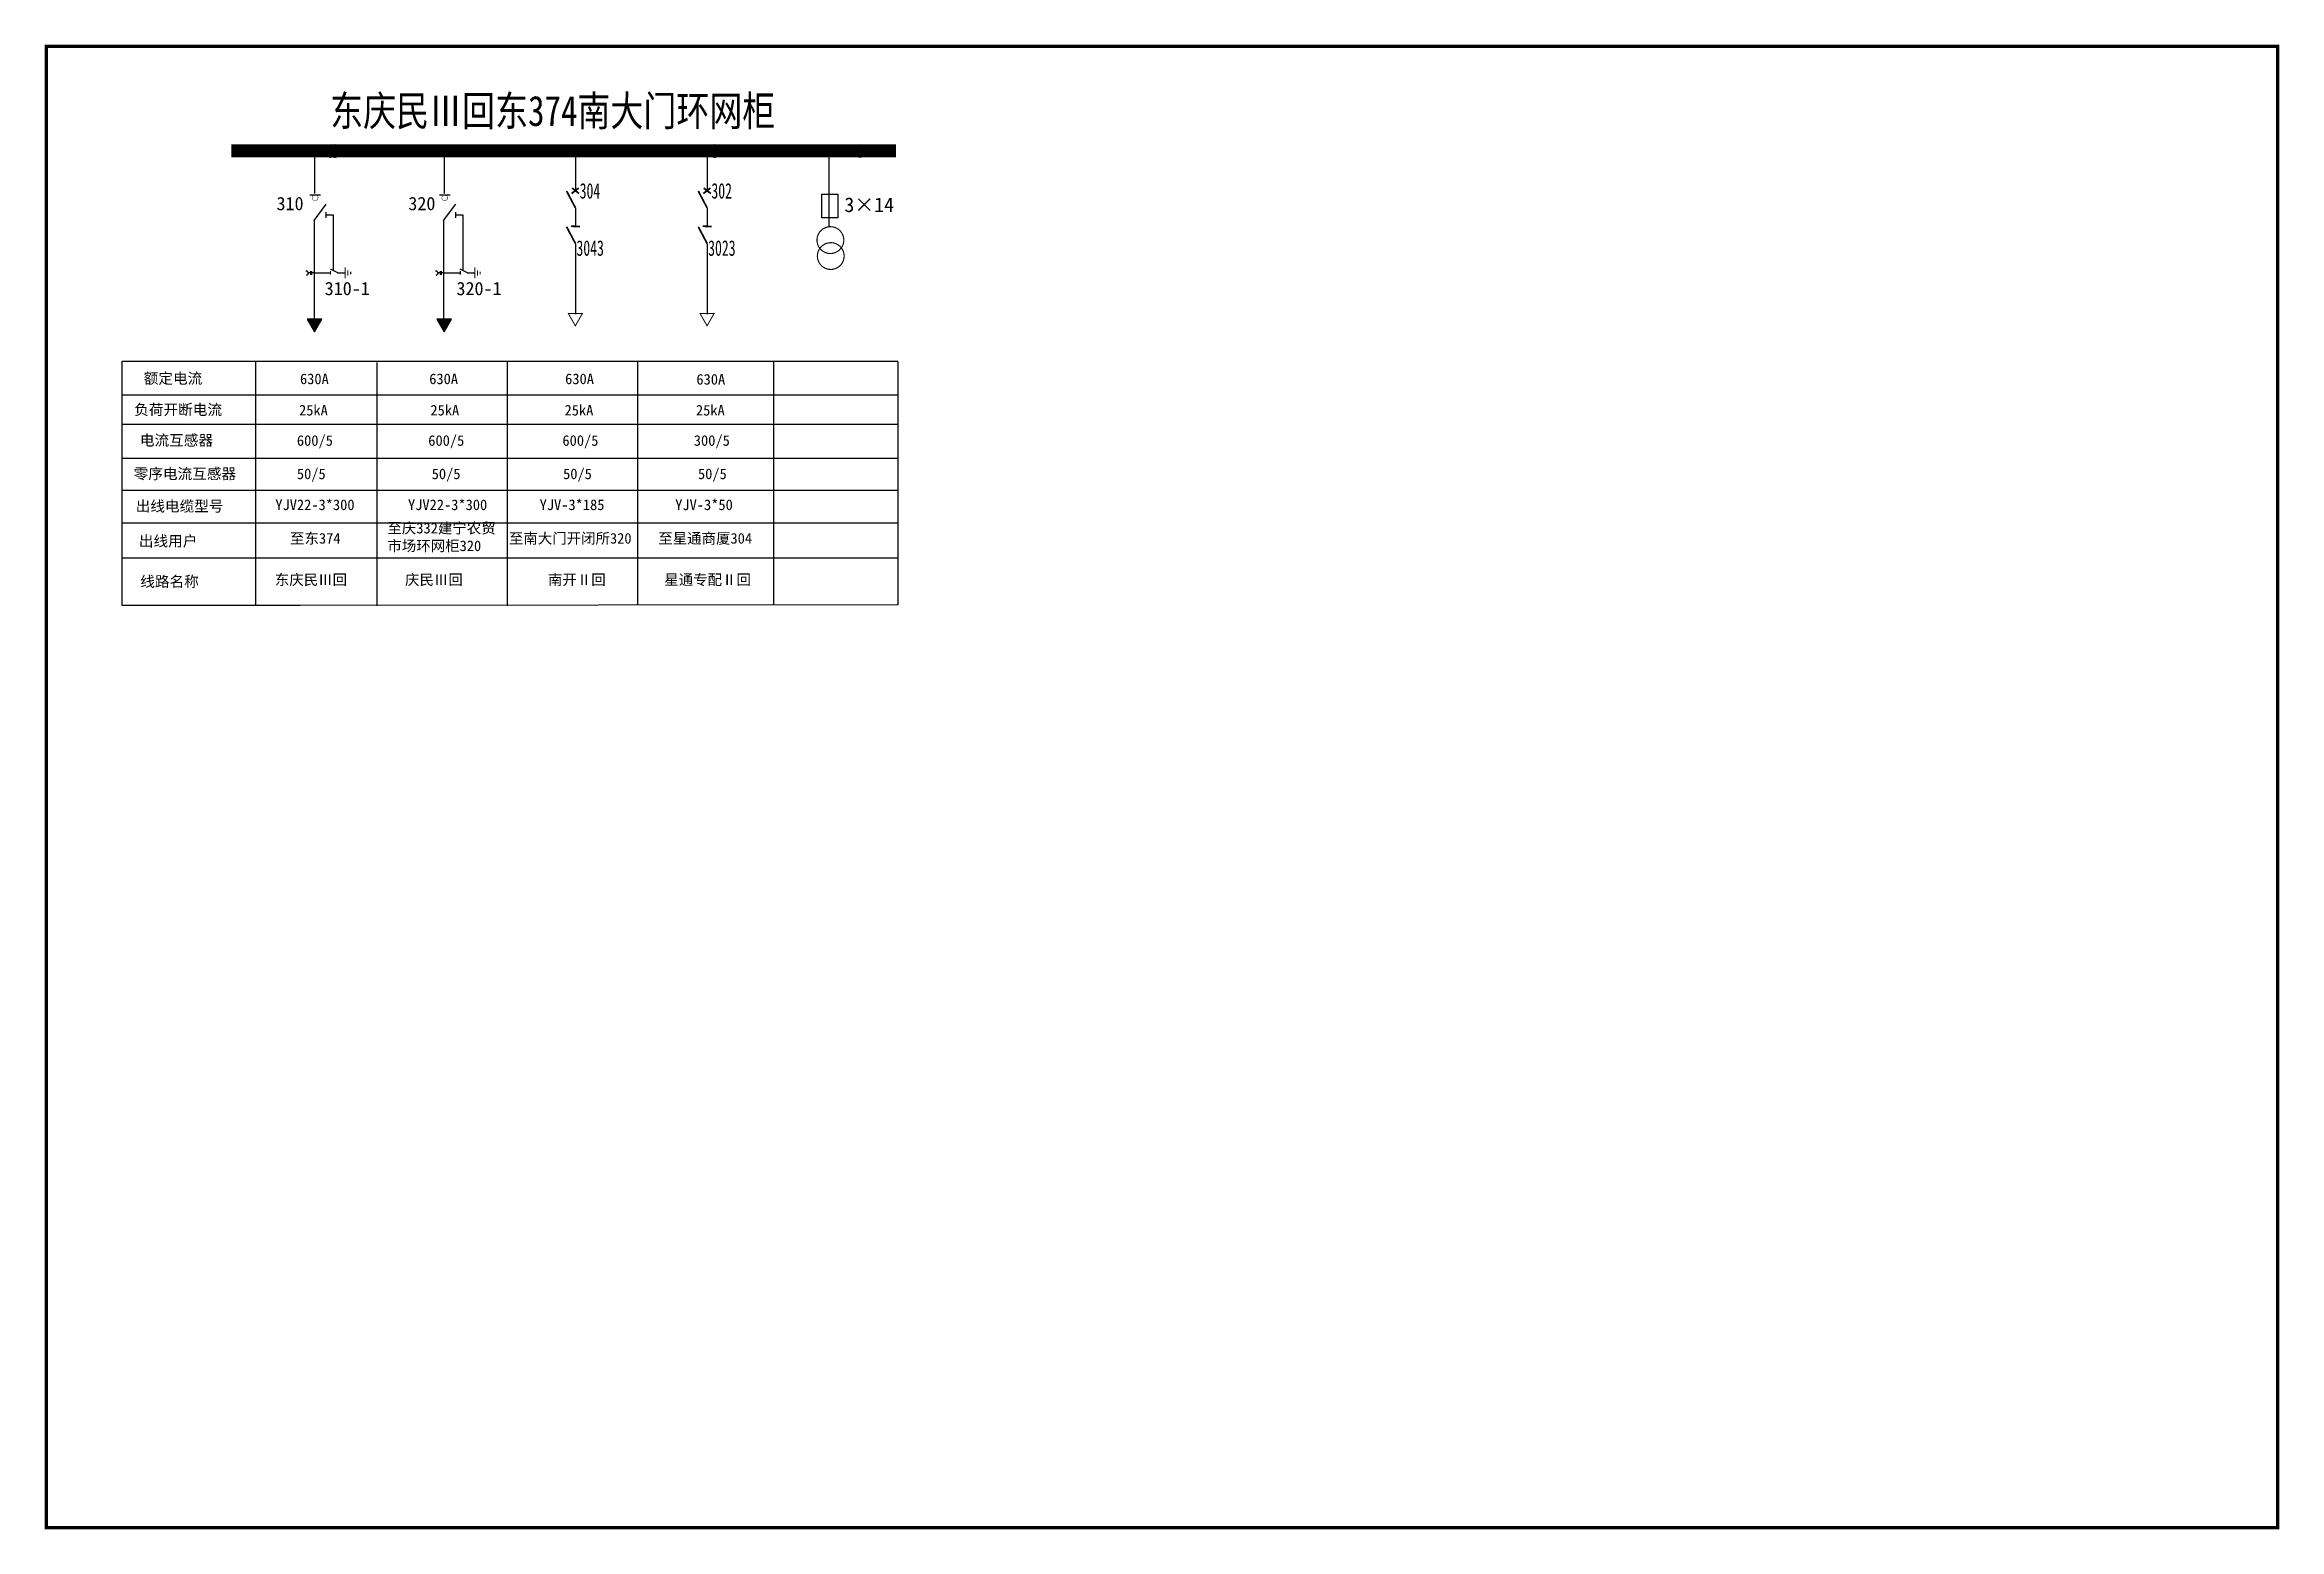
# Model space of a CAD drawing. Extents: x 0 to 346, y -241 to -11.
import ezdxf

# ---------------------------------------------------------------- set-up
doc = ezdxf.new("R2010")
doc.units = 0
doc.header["$LTSCALE"] = 0.774411
doc.layers.get('0').update_dxf_attribs({"linetype": 'CONTINUOUS'})
doc.layers.add('1', color=7, linetype='CONTINUOUS')
doc.layers.add('2', color=7, linetype='CONTINUOUS')
doc.styles.add('HZ', font='')
doc.styles.add('ST', font='', dxfattribs={"width": 0.8})
doc.styles.get("Standard").update_dxf_attribs({"font": '', "height": 2.5})
doc.styles.add('宋体', font='')
doc.styles.get('HZ').set_extended_font_data('SimSun')
doc.styles.get('ST').set_extended_font_data('SimSun')
doc.styles.get('Standard').set_extended_font_data('SimSun')
doc.styles.get('宋体').set_extended_font_data('SimSun')

# ---------------------------------------------------------------- blocks, each defined once
blk = doc.blocks.new('JD')
for points in [[(-2, 0.2), (-2, -0.2), (2, 0.2), (2, -0.2)], [(1, -1.2), (1, -0.8), (-1, -1.2), (-1, -0.8)], [(-0.5, -1.8), (-0.5, -2.2), (0.5, -1.8), (0.5, -2.2)]]:
    blk.add_trace(points)

msp = doc.modelspace()

# ---------------------------------------------------------------- hatches: boundary and pattern name
for points in [[(41.42, -55.76), (42.55, -53.8), (40.29, -53.8)], [(61.5, -55.76), (62.63, -53.8), (60.37, -53.8)]]:
    msp.add_hatch(color=7).paths.add_polyline_path(points)

# ---------------------------------------------------------------- linework, layer by layer
at = {"color": 7}
for p, q in [((41.46, -34.39), (41.46, -28.8)), ((61.53, -34.39), (61.53, -28.8))]:
    msp.add_line(p, q, dxfattribs=at)
for p, q in [((81.81, -28.78), (81.81, -34.04)), ((102.2, -28.78), (102.2, -34.04)), ((40.71, -34.58), (42.34, -34.58)), ((60.78, -34.58), (62.42, -34.58)), ((43.2, -37.27), (43.2, -38.12)), ((43.22, -37.7), (44.3, -37.7)), ((44.3, -37.7), (44.3, -46.27)), ((63.27, -37.27), (63.27, -38.12)), ((63.29, -37.7), (64.38, -37.7)), ((64.38, -37.7), (64.38, -46.27)), ((81.81, -36.58), (81.81, -39.47)), ((102.2, -36.58), (102.2, -39.47)), ((81.81, -42.1), (81.81, -53.05)), ((102.2, -42.1), (102.2, -53.05)), ((41.42, -46.66), (43.91, -46.66)), ((45.01, -46.64), (46.15, -46.64)), ((61.5, -46.66), (63.99, -46.66)), ((65.08, -46.64), (66.23, -46.64))]:
    msp.add_line(p, q)
at = {"color": 0}
for p, q in [((121.03, -28.22), (121.03, -39.55)), ((41.35, -38.54), (41.35, -54.14)), ((61.42, -38.54), (61.42, -54.14)), ((32.29, -60.31), (32.29, -98.12)), ((51.09, -60.52), (51.09, -98.17)), ((11.65, -65.51), (26.67, -65.51)), ((26.6, -65.51), (39.28, -65.51)), ((36.78, -65.51), (131.74, -65.51)), ((11.65, -70.07), (26.61, -70.07)), ((26.54, -70.07), (39.22, -70.07)), ((39, -70.07), (131.74, -70.07)), ((11.65, -80.29), (26.5, -80.29)), ((26.43, -80.29), (39.11, -80.29)), ((38.89, -80.29), (131.74, -80.29))]:
    msp.add_line(p, q, dxfattribs=at)
at = {"linetype": 'Continuous', "const_width": 0.5}
msp.add_lwpolyline([(-0.1, -11.6), (345.37, -11.6), (345.37, -240.84), (-0.1, -240.84)], close=True, dxfattribs=at)
for points, const_width in [([(28.57, -27.77), (131.47, -27.77)], 2), ([(40.71, -34.58), (42.34, -34.58)], 0.139), ([(60.78, -34.58), (62.42, -34.58)], 0.139), ([(81.81, -36.58), (80.45, -33.99)], 0.273), ([(82.33, -33.53), (81.23, -34.39)], 0.273), ([(81.3, -33.53), (82.39, -34.39)], 0.273), ([(102.2, -36.58), (100.84, -33.99)], 0.273), ([(102.72, -33.53), (101.62, -34.39)], 0.273), ([(101.69, -33.53), (102.78, -34.39)], 0.273), ([(81.81, -42.1), (80.45, -39.52)], 0.273), ([(82.51, -39.49), (81.12, -39.44)], 0.273), ([(102.2, -42.1), (100.84, -39.52)], 0.273), ([(102.9, -39.49), (101.51, -39.44)], 0.273), ([(43.87, -46.05), (45.08, -46.66)], 0.182), ([(43.91, -46.38), (43.91, -46.94)], 0.182), ([(63.94, -46.05), (65.15, -46.66)], 0.182), ([(63.99, -46.38), (63.99, -46.94)], 0.182)]:
    msp.add_lwpolyline(points, dxfattribs=dict(const_width=const_width))
at = {"const_width": 0.0695}
for points in [[(41.07, -35.03, 1), (41.97, -35.03, 1)], [(61.14, -35.03, 1), (62.05, -35.03, 1)]]:
    msp.add_lwpolyline(points, format="xyb", close=True, dxfattribs=at)
at = {"color": 0, "linetype": 'Continuous'}
msp.add_lwpolyline([(119.99, -34.49), (122.46, -34.49), (122.46, -38.13), (119.99, -38.13)], close=True, dxfattribs=at)
at = {"color": 0, "const_width": 0.175}
for points in [[(123.37, -41.59, -1), (119.22, -41.59, -1)], [(123.42, -44.06, -1), (119.28, -44.06, -1)]]:
    msp.add_lwpolyline(points, format="xyb", close=True, dxfattribs=at)
for points in [[(40.1, -46.34, -0.877934), (40.12, -47.08)], [(60.18, -46.34, -0.877934), (60.19, -47.08)]]:
    msp.add_lwpolyline(points, format="xyb")
for points in [[(40.81, -46.65), (40.43, -46.65)], [(40.81, -46.4), (40.81, -46.95)], [(40.98, -46.4), (40.98, -46.95)], [(41.42, -46.65), (40.98, -46.65)], [(60.89, -46.65), (60.5, -46.65)], [(60.89, -46.4), (60.89, -46.95)], [(61.06, -46.4), (61.06, -46.95)], [(61.5, -46.65), (61.06, -46.65)]]:
    msp.add_lwpolyline(points)
at = {"color": 7}
for points in [[(41.42, -55.76), (42.55, -53.8), (40.29, -53.8)], [(61.5, -55.76), (62.63, -53.8), (60.37, -53.8)]]:
    msp.add_lwpolyline(points, close=True, dxfattribs=at)
at = {"color": 0, "const_width": 0.153}
for points in [[(80.71, -52.93), (81.81, -54.85), (82.91, -52.93)], [(101.11, -52.93), (102.2, -54.85), (103.3, -52.93)]]:
    msp.add_lwpolyline(points, close=True, dxfattribs=at)
for centre in [(43.83, -27.79), (44.45, -27.79), (44.69, -27.79), (103.3, -27.79), (103.39, -27.79), (125.9, -27.79)]:
    msp.add_circle(centre, 0.996)
at = {"layer": '1'}
for points in [[(40.1, -46.33, -0.877934), (40.11, -47.07)], [(60.17, -46.33, -0.877934), (60.19, -47.07)]]:
    msp.add_lwpolyline(points, format="xyb", dxfattribs=at)
at = {"layer": '2'}
for p, q in [((41.35, -38.54), (43.23, -36.02)), ((61.42, -38.54), (63.31, -36.02)), ((11.65, -98.12), (11.65, -60.31)), ((11.65, -60.31), (26.61, -60.31)), ((26.54, -60.31), (39.22, -60.31)), ((39, -60.31), (131.74, -60.31)), ((71.25, -60.34), (71.25, -98.17)), ((91.41, -60.47), (91.41, -97.93)), ((112.49, -60.47), (112.49, -98.05)), ((131.74, -60.45), (131.74, -98.03)), ((11.65, -75.33), (36.6, -75.33)), ((26.22, -75.33), (38.9, -75.33)), ((38.69, -75.33), (131.74, -75.33)), ((11.65, -85.34), (131.74, -85.34)), ((26.61, -90.8), (11.65, -90.8)), ((39.22, -90.8), (26.54, -90.8)), ((131.74, -90.8), (39, -90.8)), ((26.61, -98.12), (11.65, -98.12)), ((39.22, -98.12), (26.54, -98.12)), ((131.74, -98.03), (39, -98.12))]:
    msp.add_line(p, q, dxfattribs=at)

# ---------------------------------------------------------------- block references
at = {"xscale": 0.4250017950198526, "yscale": 0.4250017950198526, "zscale": 0.4250017950949055, "rotation": 90}
for p in [(46.17, -46.67), (66.24, -46.67)]:
    msp.add_blockref('JD', p, dxfattribs=at)

# ---------------------------------------------------------------- texts
at = {"style": '宋体', "width": 0.65}
for s, p in [('304', (82.48, -35.17)), ('302', (102.87, -35.17)), ('3043', (81.98, -44.02)), ('3023', (102.37, -44.02))]:
    msp.add_text(s, height=2.403, dxfattribs=at).set_placement(p)
at = {"color": 0}
for s, height, p in [('310', 2.055, (35.54, -36.96)), ('320', 2.055, (55.95, -36.96)), ('3×14', 2.261, (123.46, -37.25)), ('310-1', 2.055, (43, -50.11)), ('320-1', 2.055, (63.4, -50.11)), ('630A', 1.639, (39.18, -63.88)), ('630A', 1.639, (59.19, -63.88)), ('630A', 1.639, (80.23, -63.88)), ('630A', 1.639, (100.55, -63.95)), ('25kA', 1.639, (39.03, -68.73)), ('25kA', 1.639, (59.37, -68.73)), ('25kA', 1.639, (80.14, -68.73)), ('25kA', 1.639, (100.48, -68.73)), ('600/5', 1.639, (38.7, -73.42)), ('600/5', 1.639, (59.04, -73.42)), ('600/5', 1.639, (79.81, -73.42)), ('300/5', 1.639, (100.15, -73.42)), ('50/5', 1.639, (38.7, -78.58)), ('50/5', 1.639, (59.57, -78.58)), ('50/5', 1.639, (79.91, -78.58)), ('50/5', 1.639, (100.79, -78.58))]:
    msp.add_text(s, height=height, dxfattribs=at).set_placement(p)
at = {"color": 0, "style": 'HZ'}
for s, p in [('额定电流', (14.99, -63.81)), ('负荷开断电流', (13.52, -68.65)), ('电流互感器', (14.39, -73.39)), ('零序电流互感器', (13.43, -78.57)), ('出线电缆型号', (13.74, -83.59)), ('出线用户', (14.23, -88.99)), ('线路名称', (14.45, -95.25))]:
    msp.add_text(s, height=1.661, dxfattribs=at).set_placement(p)
at = {"color": 0, "attachment_point": 1}
for s, insert, char_height, width in [('YJV22-3*300', (35.36, -81.73), 1.6394, 8.1234), ('YJV22-3*300', (55.9, -81.73), 1.6394, 8.1234), ('YJV-3*185', (76.28, -81.73), 1.639, 8.1234), ('YJV-3*50', (97.27, -81.73), 1.639, 8.1234), ('至庆332建宁农贸市场环网柜320', (52.71, -85.34), 1.6394, 17.9894), ('至东374', (37.64, -86.92), 1.639, 17.9894), ('至南大门开闭所320', (71.52, -86.92), 1.639, 21.5882), ('至星通商厦304', (94.65, -86.92), 1.639, 21.5882), ('东庆民Ⅲ回', (35.29, -93.32), 1.639, 17.9894), ('庆民Ⅲ回', (55.44, -93.32), 1.639, 17.9894), ('南开Ⅱ回', (77.57, -93.32), 1.639, 17.9894), ('星通专配Ⅱ回', (95.58, -93.32), 1.639, 17.9894)]:
    msp.add_mtext(s, dxfattribs=dict(at, insert=insert, char_height=char_height, width=width))
at = {"layer": '1', "style": 'ST', "width": 0.8}
msp.add_text('东庆民Ⅲ回东374南大门环网柜', height=4.68, dxfattribs=at).set_placement((43.85, -23.93))

doc.saveas('drawing.dxf')
